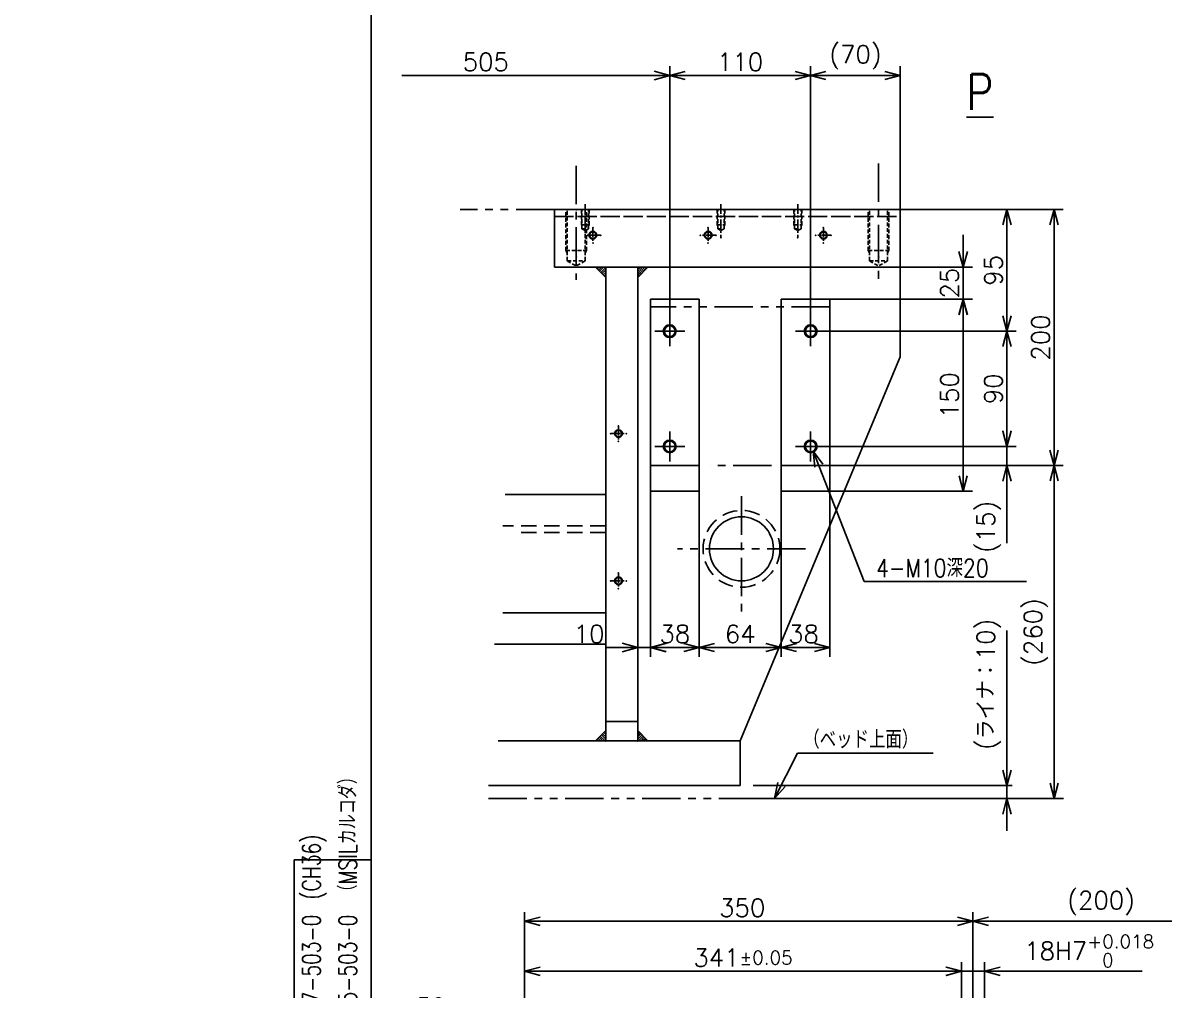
# Model space of a CAD drawing. Header units: millimetres. Extents: x -868 to 0, y 0 to 636.
# Drawn here: x -868 to -645.2, y 261.6 to 450.5 of the extents above; entities that cross this region are included whole.
import ezdxf

# ---------------------------------------------------------------- set-up
doc = ezdxf.new("R2010")
doc.units = ezdxf.units.MM
for name, pattern in [('CENTER', [12, 7.5, -1.5, 1.5, -1.5]), ('DASHED', [4.5, 3, -1.5]), ('PHANTOM', [15, 7.5, -1.5, 1.5, -1.5, 1.5, -1.5])]:
    doc.linetypes.add(name, pattern=pattern)
doc.layers.add('VIEW0001', color=7, linetype='Continuous')
doc.styles.get("Standard").update_dxf_attribs({"font": 'ROMANS', "bigfont": 'EXTFONT'})
doc.dimstyles.new('ISO-25', dxfattribs={"dimtxt": 2.5, "dimasz": 2.5, "dimexe": 1.25, "dimexo": 0.625, "dimtad": 1, "dimtxsty": 'Standard', "dimcen": 2.5, "dimadec": 0, "dimazin": 0, "dimtfac": 1, "dimtmove": 0, "dimatfit": 3, "dimfxl": 1, "dimarcsym": 0})
pattern_1 = [(45, (0, 0), (-0.89443, 0.89443), [])]

# ---------------------------------------------------------------- blocks, each defined once
blk = doc.blocks.new('DTL0018')
h = blk.add_hatch()
h.set_pattern_fill('ANSI31', color=0, scale=0.4, style=0, pattern_type=2)
h.set_pattern_definition(pattern_1)
h.paths.add_polyline_path([(0, 8), (8, 0), (0, 0)])
at = {"color": 0, "linetype": 'Continuous'}
blk.add_line((8, 0), (0, 8), dxfattribs=at)
at = {"color": 0}
blk.add_point((0, 0), dxfattribs=at)
blk = doc.blocks.new('DTL0063')
at = {"color": 0, "linetype": 'DASHED'}
for p, q in [((32, 8), (0, 8)), ((40, 7), (0, 7)), ((32, 8), (32, -8)), ((32, 8), (33.73, 7)), ((40, 7), (40, -7)), ((40, 7), (44.04, 0)), ((40, -7), (0, -7)), ((32, -8), (0, -8)), ((32, -8), (33.73, -7)), ((40, -7), (44.04, 0))]:
    blk.add_line(p, q, dxfattribs=at)
at = {"color": 0}
for p in [(0, 0), (37, 0)]:
    blk.add_point(p, dxfattribs=at)
blk = doc.blocks.new('DTL0064')
at = {"color": 0, "linetype": 'CENTER'}
for p, q in [((-6, 0), (6, 0)), ((0, 6), (0, -6))]:
    blk.add_line(p, q, dxfattribs=at)
at = {"color": 0, "linetype": 'Continuous'}
for radius in [3, 2.5]:
    blk.add_circle((0, 0), radius, dxfattribs=at)
at = {"color": 0}
for p in [(-6, 0), (-6, 0), (-6, 0), (0, 6), (0, 6), (0, 0), (6, 0), (6, 0), (6, 0), (0, -6), (0, -6)]:
    blk.add_point(p, dxfattribs=at)
blk = doc.blocks.new('DTL0065')
h = blk.add_hatch()
h.set_pattern_fill('ANSI31', color=0, scale=0.4, style=0, pattern_type=2)
h.set_pattern_definition(pattern_1)
h.paths.add_polyline_path([(0, 8), (8, 0), (0, 0)])
at = {"color": 0, "linetype": 'Continuous'}
blk.add_line((8, 0), (0, 8), dxfattribs=at)
at = {"color": 0}
blk.add_point((0, 0), dxfattribs=at)
blk = doc.blocks.new('DTL0028')
at = {"color": 0, "linetype": 'CENTER'}
blk.add_line((4.25, 0), (-21.82, 0), dxfattribs=at)
at = {"color": 0, "linetype": 'DASHED'}
for p, q in [((-15, 2.5), (-16.44, 0)), ((-15, -2.5), (-16.44, 0)), ((-15, -2.5), (-15, 2.5)), ((-15, 2.5), (0, 2.5)), ((-12, 3), (-12.87, 2.5)), ((-12, -3), (-12, 3)), ((-12, 3), (0, 3)), ((-15, -2.5), (0, -2.5)), ((-12, -3), (-12.87, -2.5)), ((-12, -3), (0, -3))]:
    blk.add_line(p, q, dxfattribs=at)
at = {"color": 0}
for p in [(-21.82, 0), (-12, 0), (0, 0)]:
    blk.add_point(p, dxfattribs=at)
blk = doc.blocks.new('*D157')
at = {"color": 7, "linetype": 'Continuous'}
for p, q in [((-691.15, 265.26), (-673.95, 265.26)), ((-684.8, 265.26), (-687.86, 266.07)), ((-684.8, 265.26), (-687.86, 264.44)), ((-684.8, 219.99), (-684.8, 267.06)), ((-680.3, 219.99), (-680.3, 267.06)), ((-680.3, 265.26), (-677.25, 266.07)), ((-680.3, 265.26), (-677.25, 264.44)), ((-680.3, 265.26), (-649.53, 265.26))]:
    blk.add_line(p, q, dxfattribs=at)
at = {"layer": 'Defpoints', "color": 0}
for p in [(-680.3, 265.26), (-684.8, 219.99), (-680.3, 219.99)]:
    blk.add_point(p, dxfattribs=at)
at = {"color": 0, "insert": (-659.87, 269.24), "char_height": 3.5, "attachment_point": 5}
blk.add_mtext('\\A1;18H7{\\H0.75x;\\S+0.018^ \u30000;}', dxfattribs=at)
blk = doc.blocks.new('_Open30')
at = {"color": 0, "linetype": 'ByBlock', "lineweight": -2}
for p, q in [((-1, 0.267949), (0, 0)), ((0, 0), (-1, -0.267949)), ((0, 0), (-1, 0))]:
    blk.add_line(p, q, dxfattribs=at)
blk = doc.blocks.new('*D165')
at = {"color": 0, "lineweight": -2}
for p, q in [((-770.05, 116.24), (-770.05, 276.82)), ((-682.55, 233.1), (-682.55, 276.82)), ((-767.05, 275.02), (-685.55, 275.02))]:
    blk.add_line(p, q, dxfattribs=at)
at = {"layer": 'Defpoints', "color": 0}
for p in [(-682.55, 275.02), (-682.55, 233.1), (-770.05, 116.24)]:
    blk.add_point(p, dxfattribs=at)
at = {"color": 0, "lineweight": -2, "xscale": 3, "yscale": 3, "zscale": 3, "rotation": 180}
blk.add_blockref('_Open30', (-770.05, 275.02), dxfattribs=at)
at = {"color": 0, "lineweight": -2, "xscale": 3, "yscale": 3, "zscale": 3}
blk.add_blockref('_Open30', (-682.55, 275.02), dxfattribs=at)
at = {"color": 0, "insert": (-727.58, 277.66), "char_height": 3.5, "attachment_point": 5}
blk.add_mtext('350', dxfattribs=at)
blk = doc.blocks.new('*D166')
at = {"color": 0, "lineweight": -2}
for p, q in [((-632.55, 219.99), (-632.55, 276.82)), ((-635.55, 275.02), (-679.55, 275.02))]:
    blk.add_line(p, q, dxfattribs=at)
at = {"layer": 'Defpoints', "color": 0}
for p in [(-682.55, 275.02), (-682.55, 274.06), (-632.55, 219.99)]:
    blk.add_point(p, dxfattribs=at)
at = {"color": 0, "lineweight": -2, "xscale": 3, "yscale": 3, "zscale": 3, "rotation": 180}
blk.add_blockref('_Open30', (-682.55, 275.02), dxfattribs=at)
at = {"color": 0, "lineweight": -2, "xscale": 3, "yscale": 3, "zscale": 3}
blk.add_blockref('_Open30', (-632.55, 275.02), dxfattribs=at)
at = {"color": 0, "insert": (-657.55, 278.55), "char_height": 3.5, "attachment_point": 5}
blk.add_mtext('(200)', dxfattribs=at)
blk = doc.blocks.new('*D323')
at = {"color": 7, "linetype": 'Continuous'}
for p, q in [((-770.05, 255.65), (-773.11, 256.47)), ((-762.55, 202.49), (-762.55, 257.45)), ((-762.55, 255.65), (-759.5, 256.47)), ((-770.05, 255.65), (-789.9, 255.65)), ((-756.2, 255.65), (-776.4, 255.65)), ((-770.05, 255.65), (-773.11, 254.83)), ((-762.55, 255.65), (-759.5, 254.83))]:
    blk.add_line(p, q, dxfattribs=at)
at = {"layer": 'Defpoints', "color": 0}
for p in [(-770.05, 270.3), (-770.05, 255.65), (-762.55, 202.49)]:
    blk.add_point(p, dxfattribs=at)
at = {"color": 0, "insert": (-784.3, 258.31), "char_height": 3.5, "attachment_point": 5}
blk.add_mtext('\\A1;\\A1;30{\\H0.75x;\\S±0.1;}', dxfattribs=at)
blk = doc.blocks.new('*D325')
at = {"color": 0, "lineweight": -2}
for p, q in [((-767.05, 265.26), (-687.8, 265.26)), ((-684.8, 267.06), (-684.8, 263.46))]:
    blk.add_line(p, q, dxfattribs=at)
at = {"layer": 'Defpoints', "color": 0}
for p in [(-770.05, 276.82), (-684.8, 267.06), (-684.8, 265.26)]:
    blk.add_point(p, dxfattribs=at)
at = {"color": 0, "lineweight": -2, "xscale": 3, "yscale": 3, "zscale": 3, "rotation": 180}
blk.add_blockref('_Open30', (-770.05, 265.26), dxfattribs=at)
at = {"color": 0, "lineweight": -2, "xscale": 3, "yscale": 3, "zscale": 3}
blk.add_blockref('_Open30', (-684.8, 265.26), dxfattribs=at)
at = {"color": 0, "insert": (-727.43, 267.92), "char_height": 3.5, "attachment_point": 5}
blk.add_mtext('\\A1;\\A1;341{\\H0.75x;\\S±0.05;}', dxfattribs=at)
blk = doc.blocks.new('*D331')
at = {"color": 7, "linetype": 'Continuous'}
for p, q in [((-684.47, 409.11), (-684.47, 390.16)), ((-684.47, 402.76), (-685.29, 405.81)), ((-684.47, 402.76), (-683.65, 405.81)), ((-696.74, 402.76), (-682.67, 402.76)), ((-710.49, 396.51), (-682.67, 396.51)), ((-684.47, 396.51), (-685.29, 393.46)), ((-684.47, 396.51), (-683.65, 393.46))]:
    blk.add_line(p, q, dxfattribs=at)
at = {"layer": 'Defpoints', "color": 0}
for p in [(-696.74, 402.76), (-710.49, 396.51), (-684.47, 396.51)]:
    blk.add_point(p, dxfattribs=at)
at = {"color": 0, "insert": (-687.11, 399.64), "char_height": 3.5, "attachment_point": 5, "rotation": 90}
blk.add_mtext('\\A1;25', dxfattribs=at)
blk = doc.blocks.new('*D332')
at = {"color": 0, "lineweight": -2}
for p, q in [((-684.47, 362.01), (-684.47, 393.51)), ((-710.49, 359.01), (-682.67, 359.01))]:
    blk.add_line(p, q, dxfattribs=at)
at = {"layer": 'Defpoints', "color": 0}
for p in [(-710.49, 396.51), (-684.47, 396.51), (-710.49, 359.01)]:
    blk.add_point(p, dxfattribs=at)
at = {"color": 0, "lineweight": -2, "xscale": 3, "yscale": 3, "zscale": 3}
for p, rotation in [((-684.47, 396.51), 90), ((-684.47, 359.01), 270)]:
    blk.add_blockref('_Open30', p, dxfattribs=dict(at, rotation=rotation))
at = {"color": 0, "insert": (-687.11, 377.76), "char_height": 3.5, "attachment_point": 5, "rotation": 90}
blk.add_mtext('\\A1;150', dxfattribs=at)
blk = doc.blocks.new('*D333')
at = {"color": 0, "lineweight": -2}
for p, q in [((-745.49, 359.01), (-745.49, 326.69)), ((-742.49, 328.49), (-738.99, 328.49))]:
    blk.add_line(p, q, dxfattribs=at)
at = {"layer": 'Defpoints', "color": 0}
for p in [(-745.49, 359.01), (-735.99, 359.01), (-735.99, 328.49)]:
    blk.add_point(p, dxfattribs=at)
at = {"color": 0, "lineweight": -2, "xscale": 3, "yscale": 3, "zscale": 3, "rotation": 180}
blk.add_blockref('_Open30', (-745.49, 328.49), dxfattribs=at)
at = {"color": 0, "lineweight": -2, "xscale": 3, "yscale": 3, "zscale": 3}
blk.add_blockref('_Open30', (-735.99, 328.49), dxfattribs=at)
at = {"color": 0, "insert": (-740.73, 331.13), "char_height": 3.5, "attachment_point": 5}
blk.add_mtext('\\A1;38', dxfattribs=at)
blk = doc.blocks.new('*D334')
at = {"color": 0, "lineweight": -2}
for p, q in [((-719.99, 359.01), (-719.99, 326.69)), ((-710.49, 359.01), (-710.49, 326.69)), ((-716.99, 328.49), (-713.49, 328.49))]:
    blk.add_line(p, q, dxfattribs=at)
at = {"layer": 'Defpoints', "color": 0}
for p in [(-719.99, 359.01), (-710.49, 359.01), (-710.49, 328.49)]:
    blk.add_point(p, dxfattribs=at)
at = {"color": 0, "lineweight": -2, "xscale": 3, "yscale": 3, "zscale": 3, "rotation": 180}
blk.add_blockref('_Open30', (-719.99, 328.49), dxfattribs=at)
at = {"color": 0, "lineweight": -2, "xscale": 3, "yscale": 3, "zscale": 3}
blk.add_blockref('_Open30', (-710.49, 328.49), dxfattribs=at)
at = {"color": 0, "insert": (-715.62, 331.13), "char_height": 3.5, "attachment_point": 5}
blk.add_mtext('\\A1;38', dxfattribs=at)
blk = doc.blocks.new('*D335')
at = {"color": 7, "linetype": 'Continuous'}
for p, q in [((-739.14, 328.49), (-754.34, 328.49)), ((-747.99, 328.49), (-753.99, 328.49)), ((-747.99, 328.49), (-751.04, 329.31)), ((-747.99, 328.49), (-751.04, 327.67)), ((-745.49, 328.49), (-742.43, 329.31)), ((-745.49, 328.49), (-742.43, 327.67))]:
    blk.add_line(p, q, dxfattribs=at)
at = {"layer": 'Defpoints', "color": 0}
for p in [(-745.49, 359.01), (-747.99, 328.49), (-747.99, 310.26)]:
    blk.add_point(p, dxfattribs=at)
at = {"color": 0, "insert": (-757.48, 331.13), "char_height": 3.5, "attachment_point": 5}
blk.add_mtext('\\A1;10', dxfattribs=at)
blk = doc.blocks.new('*D336')
at = {"color": 0, "lineweight": -2}
for p, q in [((-735.99, 359.01), (-735.99, 326.69)), ((-732.99, 328.49), (-722.99, 328.49))]:
    blk.add_line(p, q, dxfattribs=at)
at = {"layer": 'Defpoints', "color": 0}
for p in [(-735.99, 359.01), (-719.99, 359.01), (-719.99, 328.49)]:
    blk.add_point(p, dxfattribs=at)
at = {"color": 0, "lineweight": -2, "xscale": 3, "yscale": 3, "zscale": 3, "rotation": 180}
blk.add_blockref('_Open30', (-735.99, 328.49), dxfattribs=at)
at = {"color": 0, "lineweight": -2, "xscale": 3, "yscale": 3, "zscale": 3}
blk.add_blockref('_Open30', (-719.99, 328.49), dxfattribs=at)
at = {"color": 0, "insert": (-727.98, 331.13), "char_height": 3.5, "attachment_point": 5}
blk.add_mtext('\\A1;64', dxfattribs=at)
blk = doc.blocks.new('*D339')
at = {"color": 0, "lineweight": -2}
for p, q in [((-714.24, 393.2), (-714.24, 442)), ((-696.74, 414.01), (-696.74, 442)), ((-699.74, 440.2), (-711.24, 440.2))]:
    blk.add_line(p, q, dxfattribs=at)
at = {"layer": 'Defpoints', "color": 0}
for p in [(-714.24, 440.2), (-696.74, 414.01), (-714.24, 393.2)]:
    blk.add_point(p, dxfattribs=at)
at = {"color": 0, "lineweight": -2, "xscale": 3, "yscale": 3, "zscale": 3, "rotation": 180}
blk.add_blockref('_Open30', (-714.24, 440.2), dxfattribs=at)
at = {"color": 0, "lineweight": -2, "xscale": 3, "yscale": 3, "zscale": 3}
blk.add_blockref('_Open30', (-696.74, 440.2), dxfattribs=at)
at = {"color": 0, "insert": (-705.48, 443.74), "char_height": 3.5, "attachment_point": 5}
blk.add_mtext('\\A1;(70)', dxfattribs=at)
blk = doc.blocks.new('*D340')
at = {"color": 0, "lineweight": -2}
for p, q in [((-741.74, 393.2), (-741.74, 442)), ((-738.74, 440.2), (-717.24, 440.2))]:
    blk.add_line(p, q, dxfattribs=at)
at = {"layer": 'Defpoints', "color": 0}
for p in [(-714.24, 440.2), (-741.74, 393.2), (-714.24, 393.2)]:
    blk.add_point(p, dxfattribs=at)
at = {"color": 0, "lineweight": -2, "xscale": 3, "yscale": 3, "zscale": 3, "rotation": 180}
blk.add_blockref('_Open30', (-741.74, 440.2), dxfattribs=at)
at = {"color": 0, "lineweight": -2, "xscale": 3, "yscale": 3, "zscale": 3}
blk.add_blockref('_Open30', (-714.24, 440.2), dxfattribs=at)
at = {"color": 0, "insert": (-727.98, 442.84), "char_height": 3.5, "attachment_point": 5}
blk.add_mtext('\\A1;110', dxfattribs=at)
blk = doc.blocks.new('*D341')
at = {"color": 0, "lineweight": -2}
for p, q in [((-696.74, 414.01), (-674.13, 414.01)), ((-675.93, 411.01), (-675.93, 393.26)), ((-711.3, 390.26), (-674.13, 390.26))]:
    blk.add_line(p, q, dxfattribs=at)
at = {"layer": 'Defpoints', "color": 0}
for p in [(-696.74, 414.01), (-711.3, 390.26), (-675.93, 390.26)]:
    blk.add_point(p, dxfattribs=at)
at = {"color": 0, "lineweight": -2, "xscale": 3, "yscale": 3, "zscale": 3}
for p, rotation in [((-675.93, 414.01), 90), ((-675.93, 390.26), 270)]:
    blk.add_blockref('_Open30', p, dxfattribs=dict(at, rotation=rotation))
at = {"color": 0, "insert": (-678.57, 402.14), "char_height": 3.5, "attachment_point": 5, "rotation": 90}
blk.add_mtext('\\A1;95', dxfattribs=at)
blk = doc.blocks.new('*D342')
at = {"color": 0, "lineweight": -2}
for p, q in [((-675.93, 370.76), (-675.93, 387.26)), ((-711.3, 367.76), (-674.13, 367.76))]:
    blk.add_line(p, q, dxfattribs=at)
at = {"layer": 'Defpoints', "color": 0}
for p in [(-711.3, 390.26), (-675.93, 390.26), (-711.3, 367.76)]:
    blk.add_point(p, dxfattribs=at)
at = {"color": 0, "lineweight": -2, "xscale": 3, "yscale": 3, "zscale": 3}
for p, rotation in [((-675.93, 390.26), 90), ((-675.93, 367.76), 270)]:
    blk.add_blockref('_Open30', p, dxfattribs=dict(at, rotation=rotation))
at = {"color": 0, "insert": (-678.57, 379.01), "char_height": 3.5, "attachment_point": 5, "rotation": 90}
blk.add_mtext('\\A1;90', dxfattribs=at)
blk = doc.blocks.new('*D343')
at = {"color": 7, "linetype": 'Continuous'}
for p, q in [((-675.93, 357.66), (-675.93, 374.11)), ((-675.93, 367.76), (-676.75, 370.81)), ((-675.93, 367.76), (-675.11, 370.81)), ((-710.49, 364.01), (-674.13, 364.01)), ((-675.93, 364.01), (-676.75, 360.96)), ((-675.93, 364.01), (-675.11, 360.96)), ((-675.93, 364.01), (-675.93, 348.87))]:
    blk.add_line(p, q, dxfattribs=at)
at = {"layer": 'Defpoints', "color": 0}
for p in [(-711.3, 367.76), (-675.93, 367.76), (-710.49, 364.01)]:
    blk.add_point(p, dxfattribs=at)
at = {"color": 0, "insert": (-679.47, 352.04), "char_height": 3.5, "attachment_point": 5, "rotation": 90}
blk.add_mtext('\\A1;(15)', dxfattribs=at)
blk = doc.blocks.new('*D344')
at = {"color": 0, "lineweight": -2}
for p, q in [((-696.74, 414.01), (-664.92, 414.01)), ((-666.72, 367.01), (-666.72, 411.01)), ((-710.49, 364.01), (-664.92, 364.01))]:
    blk.add_line(p, q, dxfattribs=at)
at = {"layer": 'Defpoints', "color": 0}
for p in [(-696.74, 414.01), (-666.72, 414.01), (-710.49, 364.01)]:
    blk.add_point(p, dxfattribs=at)
at = {"color": 0, "lineweight": -2, "xscale": 3, "yscale": 3, "zscale": 3}
for p, rotation in [((-666.72, 414.01), 90), ((-666.72, 364.01), 270)]:
    blk.add_blockref('_Open30', p, dxfattribs=dict(at, rotation=rotation))
at = {"color": 0, "insert": (-669.36, 389.01), "char_height": 3.5, "attachment_point": 5, "rotation": 90}
blk.add_mtext('\\A1;200', dxfattribs=at)
blk = doc.blocks.new('*D345')
at = {"color": 7, "linetype": 'Continuous'}
for p, q in [((-794.04, 440.2), (-741.74, 440.2)), ((-741.74, 440.2), (-744.79, 441.02)), ((-741.74, 440.2), (-744.79, 439.38))]:
    blk.add_line(p, q, dxfattribs=at)
at = {"layer": 'Defpoints', "color": 0}
for p in [(-741.74, 440.2), (-867.99, 421.51), (-741.74, 390.26)]:
    blk.add_point(p, dxfattribs=at)
at = {"color": 0, "insert": (-777.63, 442.84), "char_height": 3.5, "attachment_point": 5}
blk.add_mtext('\\A1;505', dxfattribs=at)
blk = doc.blocks.new('_None')
blk = doc.blocks.new('SYM0048')
at = {"color": 7, "linetype": 'Continuous'}
for p, q in [((0, 0), (9.96, -25.45)), ((0, 0), (1.88, -2.55)), ((0, 0), (0.35, -3.14)), ((9.96, -25.45), (41.66, -25.45))]:
    blk.add_line(p, q, dxfattribs=at)
at = {"color": 7, "insert": (12.29, -24.57), "char_height": 3.5, "attachment_point": 7}
blk.add_mtext('{\\W0.833333;4-M10深20}', dxfattribs=at)
blk = doc.blocks.new('*D348')
at = {"color": 0, "lineweight": -2}
for p, q in [((-666.71, 361.01), (-666.71, 302.01)), ((-727.99, 299.01), (-664.91, 299.01))]:
    blk.add_line(p, q, dxfattribs=at)
at = {"layer": 'Defpoints', "color": 0}
for p in [(-710.49, 364.01), (-727.99, 299.01), (-666.72, 299.01)]:
    blk.add_point(p, dxfattribs=at)
at = {"color": 0, "lineweight": -2, "xscale": 3, "yscale": 3, "zscale": 3}
for p, rotation in [((-666.71, 364.01), 90), ((-666.71, 299.01), 270)]:
    blk.add_blockref('_Open30', p, dxfattribs=dict(at, rotation=rotation))
at = {"color": 0, "insert": (-670.25, 331.51), "char_height": 3.5, "attachment_point": 5, "rotation": 90}
blk.add_mtext('(260)', dxfattribs=at)
blk = doc.blocks.new('SYM0057')
at = {"color": 161, "linetype": 'Continuous'}
for p, q in [((0, 0), (4.48, 8.83)), ((4.48, 8.83), (30.98, 8.83)), ((0, 0), (0.65, 3.09)), ((0, 0), (2.11, 2.35))]:
    blk.add_line(p, q, dxfattribs=at)
at = {"color": 161, "insert": (5.62, 9.7), "char_height": 3.5, "attachment_point": 7}
blk.add_mtext('{\\W0.833333;（ベッド上面）}', dxfattribs=at)
blk = doc.blocks.new('*D368')
at = {"color": 7, "linetype": 'Continuous'}
for p, q in [((-675.93, 301.51), (-675.93, 331.8)), ((-675.93, 292.66), (-675.93, 307.86)), ((-675.93, 301.51), (-676.75, 304.56)), ((-675.93, 301.51), (-675.11, 304.56)), ((-725.45, 301.51), (-674.93, 301.51)), ((-725.45, 299.01), (-674.93, 299.01)), ((-675.93, 299.01), (-676.75, 295.96)), ((-675.93, 299.01), (-675.11, 295.96))]:
    blk.add_line(p, q, dxfattribs=at)
at = {"layer": 'Defpoints', "color": 0}
for p in [(-727.99, 301.51), (-675.93, 301.51), (-727.99, 299.01)]:
    blk.add_point(p, dxfattribs=at)
at = {"color": 0, "insert": (-679.46, 321.3), "char_height": 3.5, "attachment_point": 5, "rotation": 90}
blk.add_mtext('(ライナ：10)', dxfattribs=at)

msp = doc.modelspace()

# ---------------------------------------------------------------- linework, layer by layer
at = {"color": 7, "linetype": 'CENTER'}
for p, q in [((-759.985, 422.545), (-759.985, 400.26)), ((-700.985, 423.017), (-700.985, 400.26)), ((-741.735, 393.197), (-741.735, 387.322)), ((-714.235, 393.197), (-714.235, 387.322)), ((-738.798, 390.26), (-744.673, 390.26)), ((-711.298, 390.26), (-717.173, 390.26)), ((-741.735, 370.697), (-741.735, 364.822)), ((-714.235, 370.697), (-714.235, 364.822)), ((-738.798, 367.76), (-744.673, 367.76)), ((-711.298, 367.76), (-717.173, 367.76)), ((-727.735, 358.021), (-727.735, 335.26)), ((-715.235, 347.76), (-740.235, 347.76))]:
    msp.add_line(p, q, dxfattribs=at)
at = {"color": 7, "linetype": 'PHANTOM'}
for p, q in [((-764.235, 414.01), (-782.63, 414.01)), ((-710.485, 395.01), (-745.485, 395.01)), ((-721.85, 364.01), (-733.862, 364.01)), ((-777.134, 299.01), (-727.985, 299.01))]:
    msp.add_line(p, q, dxfattribs=at)
at = {"color": 7, "linetype": 'Continuous'}
for p, q in [((-764.235, 402.76), (-764.235, 414.01)), ((-696.735, 414.01), (-696.735, 385.26)), ((-747.985, 310.26), (-747.985, 402.76)), ((-745.485, 396.51), (-745.485, 359.01)), ((-735.985, 396.51), (-745.485, 396.51)), ((-735.985, 396.51), (-735.985, 359.01)), ((-719.985, 396.51), (-719.985, 359.01)), ((-710.485, 396.51), (-719.985, 396.51)), ((-710.485, 396.51), (-710.485, 359.01)), ((-696.735, 385.26), (-727.985, 310.26)), ((-735.985, 364.01), (-745.485, 364.01)), ((-710.485, 364.01), (-719.985, 364.01)), ((-735.985, 359.01), (-745.485, 359.01)), ((-710.485, 359.01), (-719.985, 359.01)), ((-754.235, 358.39), (-773.866, 358.39)), ((-754.235, 335.274), (-774.312, 335.274)), ((-754.235, 329.161), (-775.946, 329.161)), ((-727.985, 310.26), (-727.985, 301.51))]:
    msp.add_line(p, q, dxfattribs=at)
at = {"color": 3, "linetype": 'Continuous'}
for p, q in [((-764.235, 414.01), (-696.735, 414.01)), ((-764.235, 402.76), (-696.735, 402.76)), ((-754.235, 310.26), (-754.235, 402.76)), ((-775.203, 310.26), (-727.985, 310.26)), ((-777.134, 301.51), (-727.985, 301.51))]:
    msp.add_line(p, q, dxfattribs=at)
at = {"color": 3, "linetype": 'DASHED'}
for p, q in [((-764.235, 412.635), (-696.735, 412.635)), ((-763.485, 412.635), (-697.235, 412.635))]:
    msp.add_line(p, q, dxfattribs=at)
at = {"color": 7, "linetype": 'DASHED'}
for p, q in [((-754.235, 352.276), (-774.312, 352.276)), ((-754.235, 350.948), (-771.638, 350.948))]:
    msp.add_line(p, q, dxfattribs=at)
at = {"color": 3, "linetype": 'PHANTOM'}
msp.add_line((-754.235, 314.01), (-747.985, 314.01), dxfattribs=at)
at = {"color": 7, "linetype": 'Continuous'}
for centre, radius in [((-741.735, 390.26), 1.25), ((-741.735, 390.26), 1.05), ((-714.235, 390.26), 1.25), ((-714.235, 390.26), 1.05), ((-741.735, 367.76), 1.25), ((-741.735, 367.76), 1.05), ((-714.235, 367.76), 1.25), ((-714.235, 367.76), 1.05), ((-727.735, 347.76), 6.25)]:
    msp.add_circle(centre, radius, dxfattribs=at)
at = {"color": 7, "linetype": 'DASHED'}
msp.add_circle((-727.735, 347.76), 7.5, dxfattribs=at)
at = {"layer": 'VIEW0001', "color": 7, "linetype": 'Continuous'}
for p, q in [((-800, 12), (-800, 585)), ((-815, 287), (-800, 287)), ((-815, 287), (-815, 227))]:
    msp.add_line(p, q, dxfattribs=at)

# ---------------------------------------------------------------- block references
at = {"color": 7, "xscale": 0.25, "yscale": -0.25, "zscale": 0.25}
for name, p, rotation in [('DTL0028', (-758.235, 414.01), 90.00000000000001), ('DTL0028', (-731.735, 414.01), 90.00000000000001), ('DTL0028', (-716.735, 414.01), 90.00000000000001), ('DTL0063', (-759.985, 414.01), 270), ('DTL0063', (-700.985, 414.01), 270), ('DTL0064', (-756.735, 409.01), 180), ('DTL0064', (-734.235, 409.01), 180), ('DTL0064', (-711.735, 409.01), 180), ('DTL0065', (-754.235, 402.76), 270), ('DTL0065', (-747.985, 402.76), 360), ('DTL0018', (-754.235, 310.26), 180), ('DTL0018', (-747.985, 310.26), 89.99999999999999)]:
    msp.add_blockref(name, p, dxfattribs=dict(at, rotation=rotation))
at = {"color": 7, "xscale": 0.25, "yscale": 0.25, "zscale": 0.25}
for p in [(-751.735, 370.26), (-751.735, 341.51)]:
    msp.add_blockref('DTL0064', p, dxfattribs=at)
at = {"color": 7}
msp.add_blockref('SYM0048', (-713.752, 366.828), dxfattribs=at)
at = {"color": 161}
msp.add_blockref('SYM0057', (-721.297, 299.01), dxfattribs=at)

# ---------------------------------------------------------------- texts
at = {"color": 7, "insert": (-683.822, 433.474), "char_height": 7, "attachment_point": 7}
msp.add_mtext('{\\W0.833333;\\LP\\l}', dxfattribs=at)
at = {"layer": 'VIEW0001', "color": 7, "char_height": 3.5, "attachment_point": 7, "rotation": 90}
for s, insert in [('{\\W0.761905;参考図番：536-745-503-0\u3000（MSILカルコダ）}', (-802.75, 229.885)), ('{\\W0.761905;参考図番：536-637-503-0\u3000(CH36)}', (-808.75, 229.885))]:
    msp.add_mtext(s, dxfattribs=dict(at, insert=insert))

# ---------------------------------------------------------------- dimensions: what is measured, and where the dimension line sits
at = {"color": 7}
for base, p1, p2, text, override, picture, middle in [((-714.235, 440.199), (-696.735, 414.01), (-714.235, 393.197), '\\A1;(70)', {"dimtxt": 3.5, "dimasz": 3, "dimexe": 1.8, "dimexo": 0, "dimgap": 0.875, "dimtad": 1, "dimtih": 0, "dimtoh": 0, "dimdec": 0, "dimdsep": 46, "dimblk1": 'Open30', "dimblk2": 'Open30', "dimsah": 1, "dimse1": 0, "dimse2": 0, "dimtmove": 0}, '*D339', (-705.483, 440.199)), ((-747.985, 328.49), (-745.485, 359.01), (-747.985, 310.26), '\\A1;10', {"dimtxt": 3.5, "dimasz": 3, "dimexe": 1.8, "dimexo": 0, "dimgap": 0.875, "dimtad": 1, "dimtih": 0, "dimtoh": 0, "dimdec": 0, "dimdsep": 46, "dimblk1": 'Open30', "dimblk2": 'Open30', "dimsah": 1, "dimse1": 1, "dimse2": 1, "dimtmove": 0}, '*D335', (-757.479, 328.49)), ((-682.554, 275.016), (-632.554, 219.99), (-682.554, 274.061), '(200)', {"dimtxt": 3.5, "dimasz": 3, "dimexe": 1.8, "dimexo": 0, "dimgap": 0.875, "dimtad": 1, "dimtih": 0, "dimtoh": 0, "dimdec": 0, "dimdsep": 46, "dimblk1": 'Open30', "dimblk2": 'Open30', "dimsah": 1, "dimse1": 0, "dimse2": 1, "dimtmove": 0}, '*D166', (-657.552, 275.016)), ((-770.054, 255.652), (-762.554, 202.49), (-770.054, 270.3), '\\A1;30{\\H0.75x;\\S±0.1;}', {"dimtxt": 3.5, "dimasz": 3, "dimexe": 1.8, "dimexo": 0, "dimgap": 0.875, "dimtad": 1, "dimtih": 0, "dimtoh": 0, "dimdec": 0, "dimdsep": 46, "dimblk1": 'Open30', "dimblk2": 'Open30', "dimsah": 1, "dimse1": 0, "dimse2": 1, "dimtol": 1, "dimlim": 0, "dimtp": 0.1, "dimtm": 0.1, "dimtfac": 0.75, "dimtdec": 1, "dimtmove": 0, "dimtolj": 1}, '*D323', (-784.301, 255.652))]:
    dim = msp.add_linear_dim(base=base, p1=p1, p2=p2, text=text, dimstyle='ISO-25', override=override, dxfattribs=at)
    dim.commit()
    dim.dimension.update_dxf_attribs({"geometry": picture, "text_midpoint": middle, "dimtype": 160})
for base, p1, p2, angle, text, override, picture, middle in [((-741.735, 440.199), (-867.985, 421.51), (-741.735, 390.26), 180, '\\A1;505', {"dimtxt": 3.5, "dimasz": 3, "dimexe": 1.8, "dimexo": 0, "dimgap": 0.875, "dimtad": 1, "dimtih": 0, "dimtoh": 0, "dimdec": 0, "dimdsep": 46, "dimblk1": 'None', "dimblk2": 'Open30', "dimsah": 1, "dimse1": 1, "dimse2": 1, "dimtmove": 0}, '*D345', (-777.631, 440.199)), ((-714.235, 440.199), (-741.735, 393.197), (-714.235, 393.197), 180, '\\A1;110', {"dimtxt": 3.5, "dimasz": 3, "dimexe": 1.8, "dimexo": 0, "dimgap": 0.875, "dimtad": 1, "dimtih": 0, "dimtoh": 0, "dimdec": 0, "dimdsep": 46, "dimblk1": 'Open30', "dimblk2": 'Open30', "dimsah": 1, "dimse1": 0, "dimse2": 1, "dimtmove": 0}, '*D340', (-727.984, 440.199)), ((-675.928, 390.26), (-696.735, 414.01), (-711.298, 390.26), 90, '\\A1;95', {"dimtxt": 3.5, "dimasz": 3, "dimexe": 1.8, "dimexo": 0, "dimgap": 0.875, "dimtad": 1, "dimtih": 0, "dimtoh": 0, "dimdec": 0, "dimdsep": 46, "dimblk1": 'Open30', "dimblk2": 'Open30', "dimsah": 1, "dimse1": 0, "dimse2": 0, "dimtmove": 0}, '*D341', (-675.928, 402.136)), ((-666.716, 414.01), (-710.485, 364.01), (-696.735, 414.01), 270, '\\A1;200', {"dimtxt": 3.5, "dimasz": 3, "dimexe": 1.8, "dimexo": 0, "dimgap": 0.875, "dimtad": 1, "dimtih": 0, "dimtoh": 0, "dimdec": 0, "dimdsep": 46, "dimblk1": 'Open30', "dimblk2": 'Open30', "dimsah": 1, "dimse1": 0, "dimse2": 0, "dimtmove": 0}, '*D344', (-666.716, 389.011)), ((-684.47, 396.51), (-696.735, 402.76), (-710.485, 396.51), 90, '\\A1;25', {"dimtxt": 3.5, "dimasz": 3, "dimexe": 1.8, "dimexo": 0, "dimgap": 0.875, "dimtad": 1, "dimtih": 0, "dimtoh": 0, "dimdec": 0, "dimdsep": 46, "dimblk1": 'Open30', "dimblk2": 'Open30', "dimsah": 1, "dimse1": 0, "dimse2": 0, "dimtmove": 0}, '*D331', (-684.47, 399.636)), ((-684.471, 396.51), (-710.485, 359.01), (-710.485, 396.51), 270, '\\A1;150', {"dimtxt": 3.5, "dimasz": 3, "dimexe": 1.8, "dimexo": 0, "dimgap": 0.875, "dimtad": 1, "dimtih": 0, "dimtoh": 0, "dimdec": 0, "dimdsep": 46, "dimblk1": 'Open30', "dimblk2": 'Open30', "dimsah": 1, "dimse1": 0, "dimse2": 1, "dimtmove": 0}, '*D332', (-684.471, 377.761)), ((-675.929, 390.26), (-711.298, 367.76), (-711.298, 390.26), 270, '\\A1;90', {"dimtxt": 3.5, "dimasz": 3, "dimexe": 1.8, "dimexo": 0, "dimgap": 0.875, "dimtad": 1, "dimtih": 0, "dimtoh": 0, "dimdec": 0, "dimdsep": 46, "dimblk1": 'Open30', "dimblk2": 'Open30', "dimsah": 1, "dimse1": 0, "dimse2": 1, "dimtmove": 0}, '*D342', (-675.929, 379.011)), ((-675.929, 367.76), (-710.485, 364.01), (-711.298, 367.76), 270, '\\A1;(15)', {"dimtxt": 3.5, "dimasz": 3, "dimexe": 1.8, "dimexo": 0, "dimgap": 0.875, "dimtad": 1, "dimtih": 0, "dimtoh": 0, "dimdec": 0, "dimdsep": 46, "dimblk1": 'Open30', "dimblk2": 'Open30', "dimsah": 1, "dimse1": 0, "dimse2": 1, "dimtmove": 0}, '*D343', (-675.929, 352.04)), ((-666.715, 299.01), (-710.485, 364.01), (-727.985, 299.01), 90, '(260)', {"dimtxt": 3.5, "dimasz": 3, "dimexe": 1.8, "dimexo": 0, "dimgap": 0.875, "dimtad": 1, "dimtih": 0, "dimtoh": 0, "dimdec": 0, "dimdsep": 46, "dimblk1": 'Open30', "dimblk2": 'Open30', "dimsah": 1, "dimse1": 1, "dimse2": 0, "dimtmove": 0}, '*D348', (-666.715, 331.511)), ((-735.985, 328.49), (-745.485, 359.01), (-735.985, 359.01), 180, '\\A1;38', {"dimtxt": 3.5, "dimasz": 3, "dimexe": 1.8, "dimexo": 0, "dimgap": 0.875, "dimtad": 1, "dimtih": 0, "dimtoh": 0, "dimdec": 0, "dimdsep": 46, "dimblk1": 'Open30', "dimblk2": 'Open30', "dimsah": 1, "dimse1": 0, "dimse2": 1, "dimtmove": 0}, '*D333', (-740.734, 328.49)), ((-719.985, 328.49), (-735.985, 359.01), (-719.985, 359.01), 180, '\\A1;64', {"dimtxt": 3.5, "dimasz": 3, "dimexe": 1.8, "dimexo": 0, "dimgap": 0.875, "dimtad": 1, "dimtih": 0, "dimtoh": 0, "dimdec": 0, "dimdsep": 46, "dimblk1": 'Open30', "dimblk2": 'Open30', "dimsah": 1, "dimse1": 0, "dimse2": 1, "dimtmove": 0}, '*D336', (-727.984, 328.49)), ((-710.485, 328.49), (-719.985, 359.01), (-710.485, 359.01), 180, '\\A1;38', {"dimtxt": 3.5, "dimasz": 3, "dimexe": 1.8, "dimexo": 0, "dimgap": 0.875, "dimtad": 1, "dimtih": 0, "dimtoh": 0, "dimdec": 0, "dimdsep": 46, "dimblk1": 'Open30', "dimblk2": 'Open30', "dimsah": 1, "dimse1": 0, "dimse2": 0, "dimtmove": 0}, '*D334', (-715.618, 328.49)), ((-675.928, 301.51), (-727.985, 299.01), (-727.985, 301.51), 270, '(ライナ：10)', {"dimtxt": 3.5, "dimasz": 3, "dimexe": 1, "dimexo": 2.54, "dimgap": 0.875, "dimtad": 1, "dimtih": 0, "dimtoh": 0, "dimdec": 0, "dimdsep": 46, "dimblk1": 'Open30', "dimblk2": 'Open30', "dimsah": 1, "dimse1": 0, "dimse2": 0, "dimtmove": 0}, '*D368', (-675.928, 321.304)), ((-682.554, 275.016), (-770.054, 116.24), (-682.554, 233.102), 180, '350', {"dimtxt": 3.5, "dimasz": 3, "dimexe": 1.8, "dimexo": 0, "dimgap": 0.875, "dimtad": 1, "dimtih": 0, "dimtoh": 0, "dimdec": 0, "dimdsep": 46, "dimblk1": 'Open30', "dimblk2": 'Open30', "dimsah": 1, "dimse1": 0, "dimse2": 0, "dimtmove": 0}, '*D165', (-727.576, 275.016)), ((-684.804, 265.257), (-770.054, 276.816), (-684.804, 267.056), 180, '\\A1;341{\\H0.75x;\\S±0.05;}', {"dimtxt": 3.5, "dimasz": 3, "dimexe": 1.8, "dimexo": 0, "dimgap": 0.875, "dimtad": 1, "dimtih": 0, "dimtoh": 0, "dimdec": 0, "dimdsep": 46, "dimblk1": 'Open30', "dimblk2": 'Open30', "dimsah": 1, "dimse1": 1, "dimse2": 0, "dimtol": 1, "dimlim": 0, "dimtp": 0.05, "dimtm": 0.05, "dimtfac": 0.75, "dimtdec": 2, "dimtmove": 0, "dimtolj": 1}, '*D325', (-727.428, 265.257)), ((-680.304, 265.256), (-684.804, 219.99), (-680.304, 219.99), 180, '\\A1;18H7{\\H0.75x;\\S+0.018^ \u30000;}', {"dimtxt": 3.5, "dimasz": 3, "dimexe": 1.8, "dimexo": 0, "dimgap": 0.875, "dimtad": 1, "dimtih": 0, "dimtoh": 0, "dimdec": 0, "dimdsep": 46, "dimblk1": 'Open30', "dimblk2": 'Open30', "dimsah": 1, "dimse1": 0, "dimse2": 0, "dimtmove": 0}, '*D157', (-659.869, 265.256))]:
    dim = msp.add_linear_dim(base=base, p1=p1, p2=p2, angle=angle, text=text, dimstyle='ISO-25', override=override, dxfattribs=at)
    dim.commit()
    dim.dimension.update_dxf_attribs({"geometry": picture, "text_midpoint": middle, "dimtype": 160})

doc.saveas('drawing.dxf')
